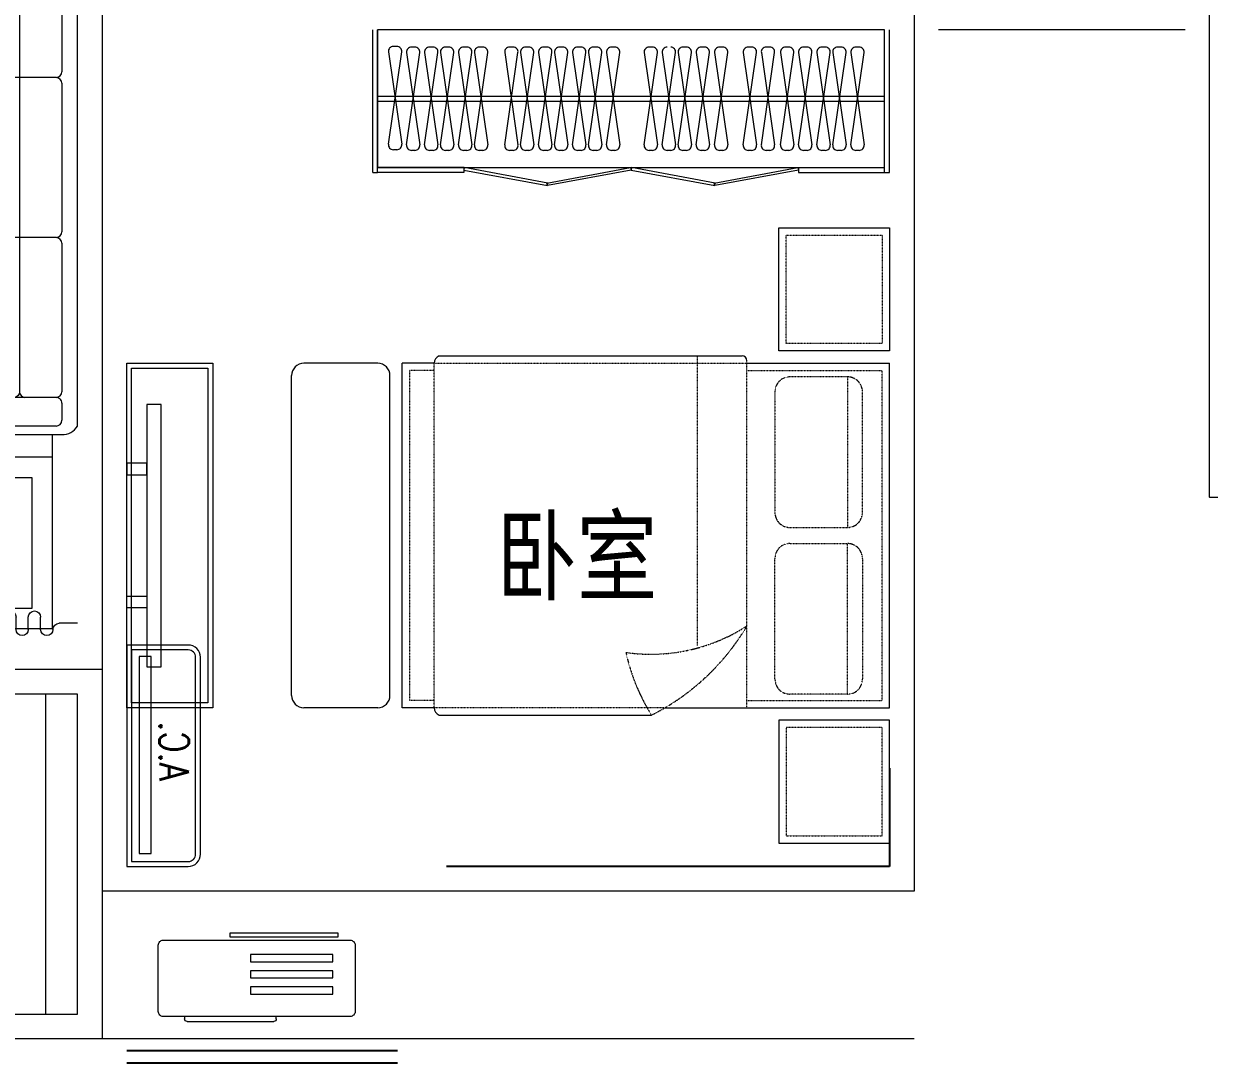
# Model space of a CAD drawing. Extents: x 5432254 to 5695744, y -448727 to -401527.
# Drawn here: x 5556638 to 5561456, y -428801 to -424576 of the extents above; entities that cross this region are included whole.
import ezdxf
from ezdxf.enums import TextEntityAlignment as Align

# ---------------------------------------------------------------- set-up
doc = ezdxf.new("R2010")
doc.units = 0
doc.linetypes.add('DASH', pattern=[0.35, 0.25, -0.1])
doc.linetypes.add('DOTE', pattern=[2.42, 2, -0.2, 0.02, -0.2])
for name, color, linetype, lineweight in [('DOTE', 251, 'DOTE', 0), ('PUB_HATCH', 8, 'CONTINUOUS', 9), ('填充', 252, 'CONTINUOUS', 0), ('家具', 33, 'CONTINUOUS', 9), ('看线', 27, 'CONTINUOUS', 0), ('移动家具', 41, 'CONTINUOUS', 20)]:
    doc.layers.add(name, color=color, linetype=linetype, lineweight=lineweight)
for name, color, linetype in [('PUB_TEXT', 7, 'CONTINUOUS'), ('RAIL', 163, 'CONTINUOUS'), ('WINDOW', 4, 'CONTINUOUS')]:
    doc.layers.add(name, color=color, linetype=linetype)
doc.styles.add('DIM_FONT', font='SIMPLEX.shx', dxfattribs={"width": 0.8})
doc.styles.add('HZ', font='rs.shx', dxfattribs={"width": 0.8, "bigfont": 'hztxt.shx'})
doc.styles.add('黑体', font='SIMHEI.TTF', dxfattribs={"height": 10})

# ---------------------------------------------------------------- blocks, each defined once
blk = doc.blocks.new('A$C4EB5717C')
at = {"layer": '家具', "color": 8}
for p, q in [((520.3, 110), (520.3, 120)), ((883.1, 100), (530.3, 100)), ((893.1, 120), (893.1, 110))]:
    blk.add_line(p, q, dxfattribs=at)
for points in [[(269.2, 459.1), (709, 459.1), (709, 444), (269.2, 444)], [(290.4, 371.5), (625.9, 371.5), (625.9, 342.6), (290.4, 342.6)], [(290.4, 305.7), (625.9, 305.7), (625.9, 276.8), (290.4, 276.8)], [(290.4, 239.9), (625.9, 239.9), (625.9, 211), (290.4, 211)]]:
    blk.add_lwpolyline(points, close=True, dxfattribs=at)
at = {"layer": '家具'}
blk.add_lwpolyline([(220, 120), (980, 120, 0.414214), (1000, 140), (1000, 410, 0.414214), (980, 430), (220, 430, 0.414214), (200, 410), (200, 140, 0.414214)], format="xyb", close=True, dxfattribs=at)
at = {"layer": '家具', "color": 8}
for centre, start, end in [((530.3, 110), 180, 270), ((883.1, 110), 270, 0)]:
    blk.add_arc(centre, 10, start, end, dxfattribs=at)
blk = doc.blocks.new('A$C18784298')
at = {"layer": '移动家具', "color": 251, "ltscale": 40}
for points in [[(0, 1066.3), (58.1, 1066.3), (58.1, 0), (0, 0)], [(58.1, 827.5), (140, 827.5), (140, 779.6), (58.1, 779.6)], [(58.1, 238.8), (140, 238.8), (140, 286.7), (58.1, 286.7)]]:
    blk.add_lwpolyline(points, close=True, dxfattribs=at)
blk = doc.blocks.new('ytjhgkj')
at = {"layer": '移动家具', "ltscale": 0.5}
blk.add_lwpolyline([(34949.4, 26115.8), (34599.4, 26115.8), (34599.4, 27515.8), (34949.4, 27515.8)], close=True, dxfattribs=at)
at = {"layer": '移动家具', "color": 251, "ltscale": 40}
blk.add_lwpolyline([(34929.4, 26135.8), (34619.4, 26135.8), (34619.4, 27495.8), (34929.4, 27495.8)], close=True, dxfattribs=at)
at = {"layer": '移动家具', "color": 251, "xscale": -1}
blk.add_blockref('A$C18784298', (34739.4, 26282.6), dxfattribs=at)
blk = doc.blocks.new('A$C2D724C6D')
at = {"layer": '移动家具', "ltscale": 0.5}
blk.add_lwpolyline([(50, 300), (850, 300, -0.414214), (900, 250), (900, 0), (0, 0), (0, 250, -0.414214)], format="xyb", close=True, dxfattribs=at)
at = {"layer": '移动家具', "color": 251, "ltscale": 40}
blk.add_lwpolyline([(50, 280), (850, 280, -0.414214), (880, 250), (880, 20), (20, 20), (20, 250, -0.414214)], format="xyb", close=True, dxfattribs=at)
blk.add_lwpolyline([(52.9, 49.9), (52.9, 99.9), (852.9, 99.9), (852.9, 49.9)], close=True, dxfattribs=at)
at = {"layer": '移动家具', "color": 251, "ltscale": 40, "style": 'HZ', "width": 0.8}
blk.add_text('A.C.', height=120, rotation=0, dxfattribs=at).set_placement((347.6, 132.7))
blk = doc.blocks.new('cy')
at = {"layer": '家具'}
for p, q in [((-1220718.9, -415835.5), (-1219488.1, -415835.5)), ((-1220968.9, -415865.5), (-1221268.9, -415865.5)), ((-1220868.9, -417265.4), (-1220868.9, -415865.5)), ((-1220738.9, -415865.5), (-1220868.9, -415865.5)), ((-1219468.1, -415865.5), (-1218889, -415865.5)), ((-1218889, -417265.5), (-1218889, -415865.5)), ((-1221318.9, -417215.4), (-1221318.9, -415915.5)), ((-1220918.9, -417215.4), (-1220918.9, -415915.5)), ((-1220968.9, -417265.4), (-1221268.9, -417265.4)), ((-1220738.9, -417265.4), (-1220868.9, -417265.4)), ((-1219801.3, -417265.5), (-1218889, -417265.5)), ((-1220718.9, -417295.5), (-1219856, -417295.5))]:
    blk.add_line(p, q, dxfattribs=at)
for points in [[(-1219339, -415315.5), (-1218889, -415315.5), (-1218889, -415815.5), (-1219339, -415815.5), (-1219339, -415315.5), (-1219259, -415315.5)], [(-1219339, -417815.5), (-1218889, -417815.5), (-1218889, -417315.5), (-1219339, -417315.5), (-1219339, -417815.5), (-1219259, -417815.5)]]:
    blk.add_lwpolyline(points, dxfattribs=at)
for centre, radius, start, end in [((-1220708.3, -415864.2), 30.7, 110.3083, 182.3116), ((-1219488.1, -415855.5), 20, 0, 90), ((-1221268.9, -415915.5), 50, 90, 180), ((-1220968.9, -415915.5), 50, 0, 90), ((-1221268.9, -417215.4), 50, 180, 270), ((-1220968.9, -417215.4), 50, 270, 0), ((-1220708.2, -417266.7), 30.7, 177.6848, 249.6434)]:
    blk.add_arc(centre, radius, start, end, dxfattribs=at)
at = {"layer": '移动家具', "color": 251, "linetype": 'DASH', "ltscale": 0.2}
for p, q in [((-1219309, -415345.5), (-1218919, -415345.5)), ((-1219309, -415785.5), (-1219309, -415345.5)), ((-1218919, -415345.5), (-1218919, -415785.5)), ((-1218919, -415785.5), (-1219309, -415785.5)), ((-1219668.4, -417012.9), (-1219668.4, -415835.5)), ((-1220738.9, -415895.5), (-1220838.9, -415895.5)), ((-1220838.9, -417235.4), (-1220838.9, -415895.5)), ((-1220738.9, -417265.4), (-1220738.9, -415865.5)), ((-1220738.9, -415865.5), (-1219468.1, -415865.5)), ((-1219468.1, -417265.4), (-1219468.1, -415855.5)), ((-1219468.1, -415895.5), (-1218919, -415895.5)), ((-1218919, -417235.5), (-1218919, -415895.5)), ((-1219058.8, -415920.9), (-1219058.8, -416532.7)), ((-1219058.8, -417210), (-1219058.8, -416598.3)), ((-1220738.9, -417235.4), (-1220838.9, -417235.4)), ((-1219468.1, -417235.5), (-1218919, -417235.5)), ((-1219801.3, -417265.5), (-1220738.9, -417265.4))]:
    blk.add_line(p, q, dxfattribs=at)
for points in [[(-1219058.8, -415920.9), (-1219294.2, -415920.9, 0.414214), (-1219354.2, -415980.9), (-1219354.2, -416472.7, 0.414214), (-1219294.2, -416532.7), (-1219058.8, -416532.7, 0.414214), (-1218998.8, -416472.7), (-1218998.8, -415980.9, 0.414214)], [(-1219058.8, -417210), (-1219294.2, -417210, -0.414214), (-1219354.2, -417150), (-1219354.2, -416658.3, -0.414214), (-1219294.2, -416598.3), (-1219058.8, -416598.3, -0.414214), (-1218998.8, -416658.3), (-1218998.8, -417150, -0.414214)]]:
    blk.add_lwpolyline(points, format="xyb", close=True, dxfattribs=at)
blk.add_lwpolyline([(-1219468.1, -416932.8, -0.180302), (-1219959.8, -417040.8, 0.088637), (-1219856, -417295.3, -28871.271551)], format="xyb", dxfattribs=at)
blk.add_lwpolyline([(-1219309, -417785.5), (-1218919, -417785.5), (-1218919, -417345.5), (-1219309, -417345.5)], close=True, dxfattribs=at)
blk.add_arc((-1220280.5, -416452.2), 944, 296.7227, 329.3925, dxfattribs=at)
blk = doc.blocks.new('ee')
at = {"layer": 'PUB_HATCH'}
for p, q in [((-1220890.9, -414577.8), (-1220905.2, -414577.8)), ((-1220817.5, -414580.4), (-1220831.8, -414580.4)), ((-1220743.9, -414580.4), (-1220758.2, -414580.4)), ((-1220679.5, -414580.4), (-1220693.8, -414580.4)), ((-1220605.9, -414580.4), (-1220620.2, -414580.4)), ((-1220541.5, -414580.4), (-1220555.8, -414580.4)), ((-1220418.5, -414580.4), (-1220432.8, -414580.4)), ((-1220354.1, -414580.4), (-1220368.4, -414580.4)), ((-1220280.5, -414580.4), (-1220294.8, -414580.4)), ((-1220216.1, -414580.4), (-1220230.4, -414580.4)), ((-1220142.5, -414580.4), (-1220156.9, -414580.4)), ((-1220078.2, -414580.4), (-1220092.5, -414580.4)), ((-1220004.6, -414580.4), (-1220018.9, -414580.4)), ((-1219851.7, -414580.4), (-1219866, -414580.4)), ((-1219713.7, -414580.4), (-1219728, -414580.4)), ((-1219640.1, -414580.4), (-1219654.4, -414580.4)), ((-1219565.8, -414580.4), (-1219580.1, -414580.4)), ((-1219449, -414580.4), (-1219463.3, -414580.4)), ((-1219375.4, -414580.4), (-1219389.7, -414580.4)), ((-1219297.5, -414580.4), (-1219311.8, -414580.4)), ((-1219223.9, -414580.4), (-1219238.2, -414580.4)), ((-1219149.5, -414580.4), (-1219163.9, -414580.4)), ((-1219085.1, -414580.4), (-1219099.5, -414580.4)), ((-1219011.6, -414580.4), (-1219025.9, -414580.4)), ((-1220925, -414600.4), (-1220871.1, -414975.2)), ((-1220925, -414975.2), (-1220871.1, -414600.4)), ((-1220851.6, -414603.1), (-1220797.7, -414977.8)), ((-1220851.6, -414977.8), (-1220797.7, -414603.1)), ((-1220778, -414603.1), (-1220724.1, -414977.8)), ((-1220778, -414977.8), (-1220724.1, -414603.1)), ((-1220713.6, -414603.1), (-1220659.7, -414977.8)), ((-1220713.6, -414977.8), (-1220659.7, -414603.1)), ((-1220640.1, -414603.1), (-1220586.1, -414977.8)), ((-1220640.1, -414977.8), (-1220586.1, -414603.1)), ((-1220575.7, -414603.1), (-1220521.7, -414977.8)), ((-1220575.7, -414977.8), (-1220521.7, -414603.1)), ((-1220452.6, -414603.1), (-1220398.7, -414977.8)), ((-1220452.6, -414977.8), (-1220398.7, -414603.1)), ((-1220388.3, -414603.1), (-1220334.3, -414977.8)), ((-1220388.3, -414977.8), (-1220334.3, -414603.1)), ((-1220314.7, -414603.1), (-1220260.7, -414977.8)), ((-1220314.7, -414977.8), (-1220260.7, -414603.1)), ((-1220250.3, -414603.1), (-1220196.3, -414977.8)), ((-1220250.3, -414977.8), (-1220196.3, -414603.1)), ((-1220176.7, -414603.1), (-1220122.7, -414977.8)), ((-1220176.7, -414977.8), (-1220122.7, -414603.1)), ((-1220112.3, -414603.1), (-1220058.3, -414977.8)), ((-1220112.3, -414977.8), (-1220058.3, -414603.1)), ((-1220038.7, -414603.1), (-1219984.7, -414977.8)), ((-1220038.7, -414977.8), (-1219984.7, -414603.1)), ((-1219885.8, -414603.1), (-1219831.9, -414977.8)), ((-1219885.8, -414977.8), (-1219831.9, -414603.1)), ((-1219812.3, -414603.1), (-1219758.3, -414977.8)), ((-1219812.3, -414977.8), (-1219758.3, -414603.1)), ((-1219747.9, -414603.1), (-1219693.9, -414977.8)), ((-1219747.9, -414977.8), (-1219693.9, -414603.1)), ((-1219674.3, -414603.1), (-1219620.3, -414977.8)), ((-1219674.3, -414977.8), (-1219620.3, -414603.1)), ((-1219599.9, -414603.1), (-1219546, -414977.8)), ((-1219599.9, -414977.8), (-1219546, -414603.1)), ((-1219483.1, -414603.1), (-1219429.1, -414977.8)), ((-1219483.1, -414977.8), (-1219429.1, -414603.1)), ((-1219409.5, -414603.1), (-1219355.5, -414977.8)), ((-1219409.5, -414977.8), (-1219355.5, -414603.1)), ((-1219331.6, -414603.1), (-1219277.7, -414977.8)), ((-1219331.6, -414977.8), (-1219277.7, -414603.1)), ((-1219258, -414603.1), (-1219204.1, -414977.8)), ((-1219258, -414977.8), (-1219204.1, -414603.1)), ((-1219183.7, -414603.1), (-1219129.7, -414977.8)), ((-1219183.7, -414977.8), (-1219129.7, -414603.1)), ((-1219119.3, -414603.1), (-1219065.3, -414977.8)), ((-1219119.3, -414977.8), (-1219065.3, -414603.1)), ((-1219045.7, -414603.1), (-1218991.7, -414977.8)), ((-1219045.7, -414977.8), (-1218991.7, -414603.1)), ((-1220969, -414780.4), (-1218909, -414780.4)), ((-1220969, -414800.4), (-1218909, -414800.4)), ((-1220890.9, -414997.8), (-1220905.2, -414997.8)), ((-1220817.5, -415000.4), (-1220831.8, -415000.4)), ((-1220743.9, -415000.4), (-1220758.2, -415000.4)), ((-1220679.5, -415000.4), (-1220693.8, -415000.4)), ((-1220605.9, -415000.4), (-1220620.2, -415000.4)), ((-1220541.5, -415000.4), (-1220555.8, -415000.4)), ((-1220418.5, -415000.4), (-1220432.8, -415000.4)), ((-1220354.1, -415000.4), (-1220368.4, -415000.4)), ((-1220280.5, -415000.4), (-1220294.8, -415000.4)), ((-1220216.1, -415000.4), (-1220230.4, -415000.4)), ((-1220142.5, -415000.4), (-1220156.9, -415000.4)), ((-1220078.2, -415000.4), (-1220092.5, -415000.4)), ((-1220004.6, -415000.4), (-1220018.9, -415000.4)), ((-1219851.7, -415000.4), (-1219866, -415000.4)), ((-1219778.1, -415000.4), (-1219792.4, -415000.4)), ((-1219713.7, -415000.4), (-1219728, -415000.4)), ((-1219640.1, -415000.4), (-1219654.4, -415000.4)), ((-1219565.8, -415000.4), (-1219580.1, -415000.4)), ((-1219449, -415000.4), (-1219463.3, -415000.4)), ((-1219375.4, -415000.4), (-1219389.7, -415000.4)), ((-1219297.5, -415000.4), (-1219311.8, -415000.4)), ((-1219223.9, -415000.4), (-1219238.2, -415000.4)), ((-1219149.5, -415000.4), (-1219163.9, -415000.4)), ((-1219085.1, -415000.4), (-1219099.5, -415000.4)), ((-1219011.6, -415000.4), (-1219025.9, -415000.4))]:
    blk.add_line(p, q, dxfattribs=at)
for centre, start, end in [((-1220905.2, -414597.8), 90, 187.5946), ((-1220890.9, -414597.8), 352.4054, 90), ((-1220831.8, -414600.4), 90, 187.5946), ((-1220817.5, -414600.4), 352.4054, 90), ((-1220758.2, -414600.4), 90, 187.5946), ((-1220743.9, -414600.4), 352.4054, 90), ((-1220693.8, -414600.4), 90, 187.5946), ((-1220679.5, -414600.4), 352.4054, 90), ((-1220620.2, -414600.4), 90, 187.5946), ((-1220605.9, -414600.4), 352.4054, 90), ((-1220555.8, -414600.4), 90, 187.5946), ((-1220541.5, -414600.4), 352.4054, 90), ((-1220432.8, -414600.4), 90, 187.5946), ((-1220418.5, -414600.4), 352.4054, 90), ((-1220368.4, -414600.4), 90, 187.5946), ((-1220354.1, -414600.4), 352.4054, 90), ((-1220294.8, -414600.4), 90, 187.5946), ((-1220280.5, -414600.4), 352.4054, 90), ((-1220230.4, -414600.4), 90, 187.5946), ((-1220216.1, -414600.4), 352.4054, 90), ((-1220156.9, -414600.4), 90, 187.5946), ((-1220142.5, -414600.4), 352.4054, 90), ((-1220092.5, -414600.4), 90, 187.5946), ((-1220078.2, -414600.4), 352.4054, 90), ((-1220018.9, -414600.4), 90, 187.5946), ((-1220004.6, -414600.4), 352.4054, 90), ((-1219866, -414600.4), 90, 187.5946), ((-1219851.7, -414600.4), 352.4054, 90), ((-1219792.4, -414600.4), 90, 187.5946), ((-1219778.1, -414600.4), 352.4054, 90), ((-1219728, -414600.4), 90, 187.5946), ((-1219713.7, -414600.4), 352.4054, 90), ((-1219654.4, -414600.4), 90, 187.5946), ((-1219640.1, -414600.4), 352.4054, 90), ((-1219580.1, -414600.4), 90, 187.5946), ((-1219565.8, -414600.4), 352.4054, 90), ((-1219463.3, -414600.4), 90, 187.5946), ((-1219449, -414600.4), 352.4054, 90), ((-1219389.7, -414600.4), 90, 187.5946), ((-1219375.4, -414600.4), 352.4054, 90), ((-1219311.8, -414600.4), 90, 187.5946), ((-1219297.5, -414600.4), 352.4054, 90), ((-1219238.2, -414600.4), 90, 187.5946), ((-1219223.9, -414600.4), 352.4054, 90), ((-1219163.9, -414600.4), 90, 187.5946), ((-1219149.5, -414600.4), 352.4054, 90), ((-1219099.5, -414600.4), 90, 187.5946), ((-1219085.1, -414600.4), 352.4054, 90), ((-1219025.9, -414600.4), 90, 187.5946), ((-1219011.6, -414600.4), 352.4054, 90), ((-1220905.2, -414977.8), 172.4054, 270), ((-1220890.9, -414977.8), 270, 7.5946), ((-1220831.8, -414980.4), 172.4054, 270), ((-1220817.5, -414980.4), 270, 7.5946), ((-1220758.2, -414980.4), 172.4054, 270), ((-1220743.9, -414980.4), 270, 7.5946), ((-1220693.8, -414980.4), 172.4054, 270), ((-1220679.5, -414980.4), 270, 7.5946), ((-1220620.2, -414980.4), 172.4054, 270), ((-1220605.9, -414980.4), 270, 7.5946), ((-1220555.8, -414980.4), 172.4054, 270), ((-1220541.5, -414980.4), 270, 7.5946), ((-1220432.8, -414980.4), 172.4054, 270), ((-1220418.5, -414980.4), 270, 7.5946), ((-1220368.4, -414980.4), 172.4054, 270), ((-1220354.1, -414980.4), 270, 7.5946), ((-1220294.8, -414980.4), 172.4054, 270), ((-1220280.5, -414980.4), 270, 7.5946), ((-1220230.4, -414980.4), 172.4054, 270), ((-1220216.1, -414980.4), 270, 7.5946), ((-1220156.9, -414980.4), 172.4054, 270), ((-1220142.5, -414980.4), 270, 7.5946), ((-1220092.5, -414980.4), 172.4054, 270), ((-1220078.2, -414980.4), 270, 7.5946), ((-1220018.9, -414980.4), 172.4054, 270), ((-1220004.6, -414980.4), 270, 7.5946), ((-1219866, -414980.4), 172.4054, 270), ((-1219851.7, -414980.4), 270, 7.5946), ((-1219792.4, -414980.4), 172.4054, 270), ((-1219778.1, -414980.4), 270, 7.5946), ((-1219728, -414980.4), 172.4054, 270), ((-1219713.7, -414980.4), 270, 7.5946), ((-1219654.4, -414980.4), 172.4054, 270), ((-1219640.1, -414980.4), 270, 7.5946), ((-1219580.1, -414980.4), 172.4054, 270), ((-1219565.8, -414980.4), 270, 7.5946), ((-1219463.3, -414980.4), 172.4054, 270), ((-1219449, -414980.4), 270, 7.5946), ((-1219389.7, -414980.4), 172.4054, 270), ((-1219375.4, -414980.4), 270, 7.5946), ((-1219311.8, -414980.4), 172.4054, 270), ((-1219297.5, -414980.4), 270, 7.5946), ((-1219238.2, -414980.4), 172.4054, 270), ((-1219223.9, -414980.4), 270, 7.5946), ((-1219163.9, -414980.4), 172.4054, 270), ((-1219149.5, -414980.4), 270, 7.5946), ((-1219099.5, -414980.4), 172.4054, 270), ((-1219085.1, -414980.4), 270, 7.5946), ((-1219025.9, -414980.4), 172.4054, 270), ((-1219011.6, -414980.4), 270, 7.5946)]:
    blk.add_arc(centre, 20, start, end, dxfattribs=at)
at = {"layer": '家具'}
for p, q in [((-1220989, -415090.4), (-1220989, -414510.4)), ((-1220969, -415090.4), (-1220969, -414510.4)), ((-1218909, -415090.4), (-1218909, -414510.4)), ((-1218889, -415090.4), (-1218889, -414510.4)), ((-1220619, -415070.4), (-1220969, -415070.4)), ((-1220619, -415070.4), (-1220619, -415090.4)), ((-1219259, -415070.4), (-1218909, -415070.4)), ((-1219259, -415070.4), (-1219259, -415090.4)), ((-1220989, -415090.4), (-1220969, -415090.4)), ((-1220619, -415090.4), (-1220969, -415090.4)), ((-1219259, -415090.4), (-1218909, -415090.4)), ((-1218909, -415090.4), (-1218889, -415090.4))]:
    blk.add_line(p, q, dxfattribs=at)
for points in [[(-1220969, -415070.4), (-1218909, -415070.4), (-1218909, -414510.4), (-1220969, -414510.4)], [(-1220619, -415080.3), (-1220279, -415143.4), (-1220277.1, -415133.5), (-1220617.1, -415070.4)], [(-1219939, -415080.3), (-1220279, -415143.4), (-1220280.8, -415133.5), (-1219940.8, -415070.4)], [(-1219939, -415080.3), (-1219599, -415143.4), (-1219597.1, -415133.5), (-1219937.1, -415070.4)], [(-1219259, -415080.3), (-1219599, -415143.4), (-1219600.8, -415133.5), (-1219260.8, -415070.4)]]:
    blk.add_lwpolyline(points, close=True, dxfattribs=at)
at = {"layer": 'PUB_HATCH', "style": 'DIM_FONT', "width": 0.7, "flags": 9}
for tag, p in [('YSIZE', (-1219018.3, -414805.4)), ('XSIZE', (-1219017.9, -414805.4))]:
    blk.add_attdef(tag, p, '', height=0.5, rotation=360, dxfattribs=at)
blk = doc.blocks.new('A$C50400A6F')
at = {"layer": '家具'}
blk.add_hatch(color=256, dxfattribs=at).paths.add_polyline_path([(814.6, 14.6), (814.6, 85.4), (850, 50)])
for p, q in [((0, 50), (75, 50)), ((150, 25), (150, 75)), ((200, 25), (200, 75)), ((250, 25), (250, 75)), ((300, 25), (300, 75)), ((350, 25), (350, 75)), ((400, 25), (400, 75)), ((450, 25), (450, 75)), ((500, 25), (500, 75)), ((550, 25), (550, 75)), ((600, 25), (600, 75)), ((650, 25), (650, 75)), ((700, 75), (700, 75)), ((725, 50), (814.6, 50)), ((850, 50), (814.6, 85.4)), ((814.6, 14.6), (814.6, 85.4)), ((850, 50), (814.6, 14.6)), ((100, 25), (100, 25))]:
    blk.add_line(p, q, dxfattribs=at)
for centre, start, end in [((175, 75), 0, 180), ((275, 75), 0, 180), ((375, 75), 0, 180), ((475, 75), 0, 180), ((575, 75), 0, 180), ((675, 75), 0, 180), ((75, 25), 0, 90), ((725, 75), 180, 270), ((125, 25), 180, 0), ((225, 25), 180, 0), ((325, 25), 180, 0), ((425, 25), 180, 0), ((525, 25), 180, 0), ((625, 25), 180, 0)]:
    blk.add_arc(centre, 25, start, end, dxfattribs=at)
blk = doc.blocks.new('A$C2A5458A1')
at = {"layer": '填充', "color": 8}
for p, q in [((1330.1, 3432.8), (1420.8, 3432.8)), ((2191.6, 3432.8), (2498.9, 3432.8)), ((2331.4, 3445.1), (2331.4, 3374.7)), ((2373.2, 3445.1), (2373.2, 3374.7)), ((2415.1, 3445.1), (2415.1, 3374.7)), ((2457, 3432.8), (2457, 3374.7)), ((2540.8, 3445.1), (2540.8, 3432.8)), ((2582.6, 3445.1), (2582.6, 3265.3)), ((1330.1, 3390.9), (1419.7, 3390.9)), ((2191.6, 3390.9), (2626.8, 3390.9)), ((2556.5, 3349), (2626.8, 3349)), ((2556.5, 3307.1), (2626.8, 3307.1)), ((2556.5, 3265.3), (2626.8, 3265.3)), ((2556.5, 3139.6), (2626.8, 3139.6)), ((2556.5, 3097.7), (2626.8, 3097.7)), ((2556.5, 3055.9), (2626.8, 3055.9)), ((2556.5, 3014), (2626.8, 3014)), ((2582.6, 2930.2), (2582.6, 2260.2)), ((2556.5, 2888.4), (2626.8, 2888.4)), ((2556.5, 2846.5), (2626.8, 2846.5)), ((2556.5, 2804.6), (2626.8, 2804.6)), ((2556.5, 2762.7), (2626.8, 2762.7)), ((2556.5, 2302), (2626.8, 2302)), ((2556.5, 2260.2), (2626.8, 2260.2)), ((2556.5, 2134.5), (2626.8, 2134.5)), ((2556.5, 2092.7), (2626.8, 2092.7)), ((2556.5, 2050.8), (2626.8, 2050.8)), ((2556.5, 2008.9), (2626.8, 2008.9)), ((2556.5, 1883.3), (2626.8, 1883.3)), ((2582.6, 1925.1), (2582.6, 1255.1)), ((2556.5, 1841.4), (2626.8, 1841.4)), ((2556.5, 1799.5), (2626.8, 1799.5)), ((2556.5, 1757.6), (2626.8, 1757.6)), ((2556.5, 1506.3), (2626.8, 1506.3)), ((2556.5, 1380.7), (2626.8, 1380.7)), ((2556.5, 1338.8), (2626.8, 1338.8)), ((2556.5, 1297), (2626.8, 1297)), ((2556.5, 1255.1), (2626.8, 1255.1)), ((2556.5, 1129.4), (2626.8, 1129.4)), ((2556.5, 1087.6), (2626.8, 1087.6)), ((2556.5, 1045.7), (2626.8, 1045.7)), ((2556.5, 1003.8), (2626.8, 1003.8)), ((2582.6, 920), (2582.6, 351.1)), ((2556.5, 878.2), (2626.8, 878.2)), ((2556.5, 836.3), (2626.8, 836.3)), ((2556.5, 794.4), (2626.8, 794.4)), ((2556.5, 752.5), (2626.8, 752.5)), ((2556.5, 626.9), (2626.8, 626.9)), ((2556.5, 585), (2626.8, 585)), ((2556.5, 543.1), (2626.8, 543.1)), ((2556.5, 501.2), (2626.8, 501.2)), ((797.9, 417.5), (2498.9, 417.5)), ((1018.1, 421.4), (1018.1, 351.1)), ((1068.5, 421.4), (1068.5, 351.1)), ((1110.3, 421.4), (1110.3, 351.1)), ((1152.2, 421.4), (1152.2, 351.1)), ((1194.1, 417.5), (1194.1, 351.1)), ((1431.3, 421.4), (1431.3, 351.1)), ((1481.7, 421.4), (1481.7, 351.1)), ((1523.5, 421.4), (1523.5, 351.1)), ((1565.4, 421.4), (1565.4, 351.1)), ((1607.3, 417.5), (1607.3, 351.1)), ((2027.7, 421.4), (2027.7, 351.1)), ((2078.1, 421.4), (2078.1, 351.1)), ((2120, 421.4), (2120, 351.1)), ((2161.8, 421.4), (2161.8, 351.1)), ((2203.7, 417.5), (2203.7, 351.1)), ((2281, 421.4), (2281, 351.1)), ((2331.4, 421.4), (2331.4, 351.1)), ((2373.2, 421.4), (2373.2, 351.1)), ((2415.1, 421.4), (2415.1, 351.1)), ((2457, 417.5), (2457, 351.1)), ((2540.8, 421.4), (2540.8, 417.5)), ((797.9, 375.6), (2626.8, 375.6))]:
    blk.add_line(p, q, dxfattribs=at)
at = {"layer": '填充'}
blk.add_line((101.5, 696.4), (101.5, 788.8), dxfattribs=at)
at = {"layer": '家具', "ltscale": 20}
for p, q in [((34.8, 3712.6), (1342, 3712.6)), ((0, 2977.6), (0, 3677.8)), ((1364.9, 3689.7), (1364.9, 3584.6)), ((1307.2, 3561.7), (1342, 3561.7)), ((1330.1, 3538.8), (1330.1, 2977.6)), ((1422.2, 3445.1), (1330.1, 3445.1)), ((1420.8, 3374.7), (1330.1, 3374.7)), ((66, 2911.7), (1264.1, 2911.7)), ((0, 823.6), (0, 2866.6)), ((84.3, 2889.6), (20.5, 2889.6)), ((847.7, 2889.7), (85, 2889.7)), ((870.6, 2866.8), (870.6, 1612.6)), ((870.6, 1566.8), (870.6, 962.6)), ((905.4, 916.9), (905.4, 811.7)), ((882.5, 788.8), (63.8, 788.8)), ((101.5, 0), (101.5, 696.4)), ((101.5, 696.4), (797.9, 696.4)), ((797.9, 696.4), (797.9, 0)), ((797.9, 0), (101.5, 0))]:
    blk.add_line(p, q, dxfattribs=at)
blk.add_lwpolyline([(1422.2, 2955.7, 0.414214), (1488.2, 2889.7), (2125.7, 2889.7, 0.414214), (2191.6, 2955.7), (2191.6, 3624.7, 0.414214), (2125.7, 3690.6), (1488.2, 3690.6, 0.414214), (1422.2, 3624.7)], format="xyb", close=True, dxfattribs=at)
for points in [[(797.9, 351.1), (2626.8, 351.1), (2626.8, 3445.1), (2191.6, 3445.1)], [(797.9, 421.4), (2556.5, 421.4), (2556.5, 3374.7), (2191.6, 3374.7)]]:
    blk.add_lwpolyline(points, dxfattribs=at)
blk.add_lwpolyline([(1373.7, 2498.2), (2217.2, 2498.2), (2217.2, 1182), (1373.7, 1182)], close=True, dxfattribs=at)
for centre, start, end in [((66, 2977.6), 180, 270), ((1264.1, 2977.6), 270, 0)]:
    blk.add_arc(centre, 66, start, end, dxfattribs=at)
at = {"layer": '家具', "ltscale": 20, "extrusion": (0, 0, -1)}
for centre, major_axis, start_param, end_param in [((34.8, 3677.8), (-24.6, -24.6), 0.785398, 2.356194), ((1342, 3689.7), (16.2, 16.2), -0.785398, 0.785398), ((1307.2, 3538.8), (16.2, 16.2), -0.785398, 0.785398), ((23.2, 2866.6), (-16.4, -16.4), 0.785398, 2.267485), ((847.7, 2866.8), (-16.2, -16.2), 2.356194, 3.926991), ((847.7, 2262.6), (16.2, -16.2), 5.497787, 7.068583), ((847.7, 2216.8), (-16.2, -16.2), 2.356194, 3.926991), ((847.7, 1612.6), (16.2, -16.2), 5.497787, 7.068583), ((847.7, 1566.8), (-16.2, -16.2), 2.356194, 3.926991), ((847.7, 962.6), (16.2, -16.2), 5.497787, 7.068583), ((847.7, 916.8), (-16.2, -16.2), 2.356194, 3.926991), ((888, 916.8), (12.3, -12.3), 2.356194, 5.497787), ((60.5, 858.6), (49.4, -49.4), 0.737791, 1.831699), ((882.5, 811.7), (16.2, -16.2), 5.497787, 7.068583)]:
    blk.add_ellipse(centre, major_axis=major_axis, ratio=1, start_param=start_param, end_param=end_param, dxfattribs=at)
at = {"layer": '家具', "ltscale": 20}
blk.add_ellipse((1342, 3584.6), major_axis=(-16.2, 16.2), ratio=1, start_param=2.356194, end_param=3.926991, dxfattribs=at)
at = {"layer": '移动家具', "color": 8}
for p, q in [((87.1, 3677.8), (1307.2, 3677.8)), ((63.8, 3654.6), (63.8, 3584.9)), ((1330.1, 3654.9), (1330.1, 3584.6)), ((63.8, 3584.9), (63.8, 2967.8)), ((87.1, 3561.7), (1307.6, 3561.7)), ((235.7, 3539.7), (235.7, 2967.8)), ((1297.1, 3561.7), (1297.1, 2966.6)), ((85, 2944.7), (1275.1, 2944.7)), ((63.8, 2866.6), (63.8, 2262.8)), ((235.7, 2866.6), (235.7, 962.8)), ((85, 2239.7), (847.7, 2239.7)), ((63.8, 2216.6), (63.8, 1612.8)), ((63.8, 1566.6), (63.8, 962.9)), ((85, 1589.7), (847.7, 1589.7)), ((63.8, 916.5), (63.8, 846.8)), ((87.1, 939.7), (847.7, 939.7)), ((870.6, 846.5), (870.6, 916.8)), ((87.1, 823.6), (847.7, 823.6)), ((185, 83.6), (185, 612.9)), ((185, 612.9), (714.3, 612.9)), ((714.3, 612.9), (714.3, 83.6)), ((714.3, 83.6), (185, 83.6))]:
    blk.add_line(p, q, dxfattribs=at)
blk.add_lwpolyline([(1457, 2955.7, 0.414214), (1488.2, 2924.5), (2125.7, 2924.5, 0.414214), (2156.8, 2955.7), (2156.8, 3624.7, 0.414214), (2125.7, 3655.8), (1488.2, 3655.8, 0.414214), (1457, 3624.7)], format="xyb", close=True, dxfattribs=at)
blk.add_lwpolyline([(1406.7, 2465.3), (2184.3, 2465.3), (2184.3, 1215), (1406.7, 1215)], close=True, dxfattribs=at)
blk.add_arc((1275.1, 2966.6), 22, 270, 0, dxfattribs=at)
at = {"layer": '移动家具', "color": 8, "extrusion": (0, 0, -1)}
for centre, major_axis, start_param, end_param in [((87.1, 3654.6), (16.4, -16.4), 2.356194, 3.926991), ((1307.2, 3654.9), (16.2, 16.2), -0.785398, 0.785398), ((87.1, 3584.9), (-16.4, -16.4), -0.785398, 0.785398), ((1307.2, 3584.6), (-16.2, 16.2), 2.356194, 3.926991), ((87.1, 3538.5), (16.4, -16.4), 2.356194, 3.926991), ((258.9, 3539.7), (-16.4, -16.4), 0.785398, 2.267485), ((87.1, 2967.8), (16.4, -16.4), 0.874108, 2.356194), ((212.4, 2967.8), (-16.4, -16.4), 3.926991, 5.409078), ((87.1, 2866.6), (-16.4, -16.4), 0.785398, 2.267485), ((258.9, 2866.6), (-16.4, -16.4), 0.785398, 2.267485), ((87.1, 2262.8), (16.4, -16.4), 0.874108, 2.356194), ((87.1, 2216.6), (-16.4, -16.4), 0.785398, 2.267485), ((87.1, 1612.8), (16.4, -16.4), 0.874108, 2.356194), ((87.1, 1566.6), (16.4, -16.4), 2.356194, 3.838281), ((87.1, 962.9), (-16.4, -16.4), -0.785398, 0.785398), ((87.1, 916.5), (16.4, -16.4), 2.356194, 3.926991), ((212.4, 962.8), (16.4, 16.4), 0.785398, 2.267485), ((87.1, 846.8), (-16.4, -16.4), -0.785398, 0.785398), ((847.7, 846.5), (16.2, -16.2), 5.497787, 7.068583)]:
    blk.add_ellipse(centre, major_axis=major_axis, ratio=1, start_param=start_param, end_param=end_param, dxfattribs=at)
at = {"layer": '移动家具', "color": 8}
for centre, major_axis, start_param, end_param in [((212.4, 3539.7), (16.4, -16.4), 0.785398, 2.267485), ((258.9, 2967.8), (16.4, -16.4), 3.926991, 5.409078), ((212.4, 2866.6), (16.4, -16.4), 0.785398, 2.267485), ((258.9, 962.8), (-16.4, 16.4), 0.785398, 2.267485)]:
    blk.add_ellipse(centre, major_axis=major_axis, ratio=1, start_param=start_param, end_param=end_param, dxfattribs=at)

msp = doc.modelspace()

# ---------------------------------------------------------------- hatches: boundary and pattern name
at = {"layer": 'PUB_HATCH'}
h = msp.add_hatch(dxfattribs=at)
h.set_pattern_fill('LINE,_O', color=256, scale=250, angle=90)
h.set_pattern_definition([(90, (6829028.68, 4713.26), (-238.125, 1e-14), [])])
h.paths.add_polyline_path([(5554656.3, -428601.2), (5556856.3, -428601.2), (5556856.3, -427301.2), (5554656.3, -427301.2)])

# ---------------------------------------------------------------- linework, layer by layer
at = {"layer": 'DOTE'}
for p, q in [((5561456.3, -420801.2), (5561456.3, -426001.2)), ((5561456.3, -420801.2), (5561456.3, -426501.2)), ((5556956.3, -422701.2), (5556956.3, -428701.2)), ((5560256.3, -422701.2), (5560256.3, -428101.2)), ((5568356.3, -426501.2), (5561456.3, -426501.2)), ((5556956.3, -427201.2), (5551556.3, -427201.2)), ((5560256.3, -428101.2), (5556956.3, -428101.2)), ((5560256.3, -428701.2), (5554556.3, -428701.2))]:
    msp.add_line(p, q, dxfattribs=at)
at = {"layer": 'PUB_HATCH'}
msp.add_lwpolyline([(5554656.3, -428601.2), (5556856.3, -428601.2), (5556856.3, -427301.2), (5554656.3, -427301.2)], close=True, dxfattribs=at)
at = {"layer": 'RAIL'}
for p, q in [((5558156.3, -428751.2), (5557056.3, -428751.2)), ((5558156.3, -428801.2), (5557056.3, -428801.2))]:
    msp.add_line(p, q, dxfattribs=at)
at = {"layer": 'WINDOW'}
for p, q in [((5560156.3, -427601.2), (5560156.3, -428001.2)), ((5560156.3, -428001.2), (5558356.3, -428001.2))]:
    msp.add_line(p, q, dxfattribs=at)
at = {"layer": '看线'}
msp.add_line((5561358.2, -424601.2), (5560356.3, -424601.2), dxfattribs=at)

# ---------------------------------------------------------------- block references
at = {"layer": 'DOTE', "color": 2}
for name in ['ee', 'cy']:
    msp.add_blockref(name, (6779045.2, -10090.7), dxfattribs=at)
at = {"layer": '家具', "ltscale": 20, "xscale": -1}
msp.add_blockref('A$C2A5458A1', (5556856.3, -427034.8), dxfattribs=at)
at = {"layer": '家具'}
msp.add_blockref('ytjhgkj', (5522456.8, -453472), dxfattribs=at)
at = {"layer": '家具', "xscale": -1}
for name, p in [('A$C50400A6F', (5556856.3, -427062.8)), ('A$C4EB5717C', (5558184.6, -428731))]:
    msp.add_blockref(name, p, dxfattribs=at)
at = {"layer": '家具', "xscale": -1, "rotation": 270}
msp.add_blockref('A$C2D724C6D', (5557056.3, -428001.2), dxfattribs=at)

# ---------------------------------------------------------------- texts
at = {"layer": 'PUB_TEXT', "style": '黑体', "width": 0.8}
msp.add_text(' 卧室', height=300, dxfattribs=at).set_placement((5558803.8, -426889.3), align=Align.CENTER)

doc.saveas('drawing.dxf')
